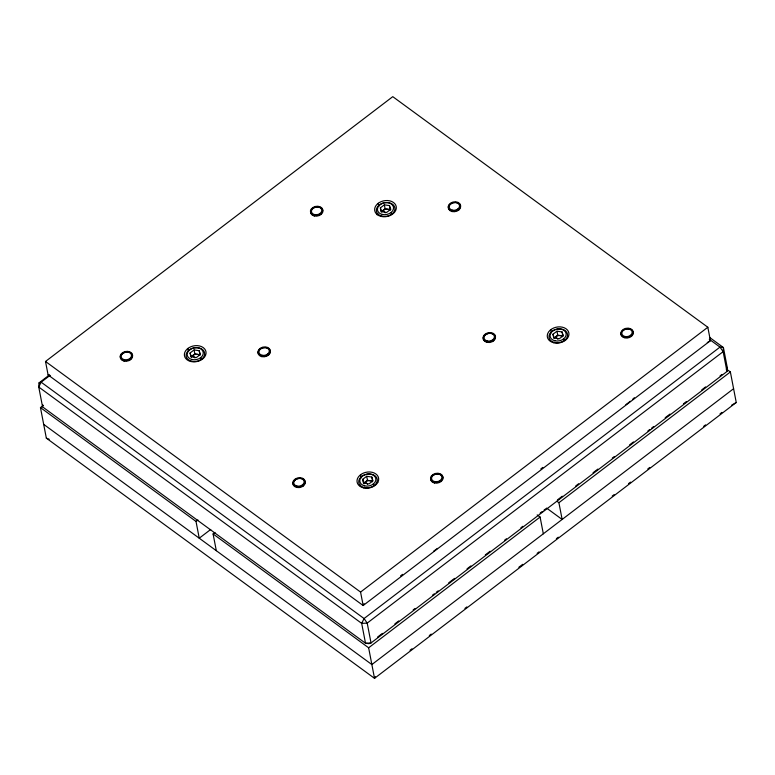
<?xml version="1.0" encoding="UTF-8"?>
<svg xmlns="http://www.w3.org/2000/svg" width="775" height="775" viewBox="0 0 775 775"><rect width="100%" height="100%" fill="white"/><g stroke="black" fill="none" stroke-linecap="round" stroke-linejoin="round"><path stroke-width="1.16" d="M49.6 374.829L39.021 382.898L38.75 387.025L42.577 406.875L365.509 643.24L368.91 643.667L371.031 642.95L726.969 371.516L727.231 367.389L723.414 347.529L709.755 337.532M42.577 406.875L42.712 404.812M726.282 369.326L727.231 367.389M364.134 603.657L363.155 605.527L48.098 374.935L45.512 361.47L392.77 96.662L707.827 327.253L710.413 340.709L363.155 605.527L360.569 592.071L45.512 361.47M375.4 676.662L374.519 678.338L46.335 438.137L40.455 407.592L43.332 405.403M49.794 375.575L41.133 382.172L39.021 382.898M190.108 352.964L194.079 349.932L199.204 350.707L200.338 354.504L196.356 357.546L191.241 356.771L190.108 352.964L190.689 355.987M380.37 207.874L384.352 204.833L389.467 205.608L390.6 209.415L386.628 212.447L381.513 211.672L380.37 207.874L381.145 211.895L385.127 208.862L390.242 209.628L389.467 205.608M190.882 356.984L194.854 353.952L199.969 354.727L199.204 350.707M210.742 529.441L199.243 538.208L196.017 521.449L197.935 519.986M216.312 550.696L213.086 533.946L214.995 532.483M362.729 479.308L366.711 476.276L371.826 477.051L372.959 480.858L368.987 483.891L363.872 483.116L362.729 479.308L363.504 483.338L367.486 480.297L372.601 481.072L371.826 477.051M553.001 334.219L556.973 331.187L562.098 331.952L563.231 335.759L559.25 338.791L554.135 338.026L553.001 334.219L553.583 337.232M553.776 338.239L557.748 335.207L562.863 335.972L562.098 331.952M360.569 592.071L707.827 327.253M400.627 575.825L402.554 574.362M540.863 468.885L542.791 467.422M377.57 637.069L382.375 633.398M394.882 623.865L398.728 620.93M413.162 609.925L415.09 608.452M432.402 595.248L434.329 593.786M436.248 592.313L438.175 590.85M448.754 582.781L454.528 578.382M467.034 568.84L470.88 565.905M485.315 554.9L490.12 551.238M504.554 540.233L506.472 538.761M520.907 527.756L522.825 526.293M540.146 513.089L542.074 511.616M543.992 510.153L545.92 508.681M557.458 499.885L562.272 496.213M575.738 485.944L578.625 483.745M593.059 472.74L597.864 469.069M612.298 458.064L614.217 456.601M629.61 444.86L633.456 441.924M647.89 430.919L649.808 429.457M651.736 427.984L653.664 426.521M665.202 417.715L670.017 414.053M683.482 403.775L686.369 401.576M701.762 389.844L705.608 386.909M720.043 375.904L721.961 374.432M726.475 369.103L730.37 371.952L736.25 402.496L374.519 678.338L368.638 647.793L540.097 517.041L537.182 514.91M546.578 508.071L562.137 519.453L558.911 502.704L730.37 371.952M733.596 388.701L371.864 664.553L43.681 424.351M410.052 650.235L411.98 648.772M429.302 635.558L431.229 634.086M464.923 608.394L466.85 606.922M518.833 567.281L522.679 564.345M537.123 553.34L539.042 551.868M556.373 538.654L558.3 537.182M612.211 496.078L614.129 494.605M628.573 483.6L630.501 482.127M647.822 468.914L649.75 467.451M703.661 426.337L705.579 424.865M720.023 413.86L721.951 412.387M707.284 342.54L710.413 340.709M731.552 405.238L736.25 402.496M379.401 204.9L380.07 204.678M189.129 350L189.807 349.767M552.023 331.254L552.701 331.022M361.76 476.344L362.429 476.121M48.098 374.935L50.259 375.768M46.335 438.137L49.242 439.27M122.837 353.39L122.295 353.574M450.866 203.854L450.323 204.038M623.488 330.198L622.955 330.382M313.1 208.301L312.567 208.485M485.731 334.645L485.189 334.829M260.594 348.953L260.061 349.137M433.225 475.298L432.683 475.482M295.459 479.744L294.926 479.919M709.28 339.247L720.004 347.103L723.143 351.656L726.969 371.516M556.963 501.28L558.911 502.704M40.455 407.592L196.017 521.449M213.086 533.946L368.638 647.793M630.501 335.333L631.296 336.486M457.87 208.988L458.674 210.141M492.735 339.77L493.53 340.932M320.114 213.425L320.908 214.588M440.229 480.432L441.023 481.585M267.608 354.078L268.402 355.241M302.473 484.869L303.267 486.032M129.842 358.525L130.636 359.677M555.762 336.718L557.845 339.179M383.141 210.374L385.223 212.834M365.49 481.817L367.582 484.278M192.868 355.473L194.951 357.934M563.532 338.956L564.529 340.399M390.91 212.612L391.898 214.055M373.269 484.046L374.257 485.499M200.638 357.701L201.636 359.154M556.973 331.187L557.748 335.207M550.822 329.646L551.422 332.795M540.097 517.041L543.323 533.801M384.352 204.833L385.127 208.862M378.2 203.302L378.801 206.441M366.711 476.276L367.486 480.297M360.549 474.746L361.16 477.884M194.079 349.932L194.854 353.952M187.928 348.401L188.528 351.54M191.628 356.955A4.689 3.429 -10.9 0 1 195.377 354.388A4.689 3.429 -10.9 0 1 199.795 355.425M364.056 483.852A4.689 3.429 -10.9 0 1 367.641 480.81A4.689 3.429 -10.9 0 1 372.417 481.769M554.522 338.2A4.689 3.429 -10.9 0 1 558.271 335.633A4.689 3.429 -10.9 0 1 562.689 336.679M377.086 214.791A10.947 8.002 -10.9 0 1 377.803 213.677M389.399 208.93A10.947 8.002 -10.9 0 1 390.92 209.124M359.774 485.663A10.947 8.002 -10.9 0 1 360.162 485.111M377.231 482.137A10.947 8.002 -10.9 0 1 377.764 482.534M562.02 335.275A10.947 8.002 -10.9 0 1 563.541 335.468M381.891 211.856A4.689 3.429 -10.9 0 1 385.65 209.289A4.689 3.429 -10.9 0 1 390.058 210.335M634.376 397.711A98.503 72.046 -10.9 0 1 632.758 399.144M630.259 401.256A98.503 72.046 -10.9 0 1 625.871 404.637M437.391 548.4A98.503 72.046 -10.9 0 1 433.787 551.025M723.414 347.529L723.143 351.656L367.205 623.09L361.683 623.381L38.75 387.025L41.133 382.172L364.066 618.537L367.205 623.09L371.031 642.95L365.509 643.24L361.683 623.381L364.066 618.537L720.004 347.103L723.414 347.529M623.391 330.14L623.342 330.111A6.258 4.582 -10.9 0 0 624.66 337.89A6.258 4.582 -10.9 0 0 633.291 332.359A6.258 4.582 -10.9 0 0 623.42 330.053M295.362 479.677L295.314 479.647A6.258 4.582 -10.9 0 0 296.631 487.427A6.258 4.582 -10.9 0 0 305.263 481.895A6.258 4.582 -10.9 0 0 295.391 479.599M434.397 482.99A6.258 4.582 -10.9 0 0 443.019 477.458A6.258 4.582 -10.9 0 0 433.147 475.153A6.258 4.582 -10.9 0 0 434.397 482.99M434.659 481.604A5.26 3.846 -10.9 0 0 441.905 476.964A5.26 3.846 -10.9 0 0 433.613 475.027A5.26 3.846 -10.9 0 0 434.659 481.604M296.893 486.051A5.26 3.846 -10.9 0 0 304.149 481.401A5.26 3.846 -10.9 0 0 295.856 479.463A5.26 3.846 -10.9 0 0 296.893 486.051M124.01 361.082A6.258 4.582 -10.9 0 0 132.632 355.551A6.258 4.582 -10.9 0 0 122.77 353.245A6.258 4.582 -10.9 0 0 124.01 361.082M124.271 359.697A5.26 3.846 -10.9 0 0 131.517 355.057A5.26 3.846 -10.9 0 0 123.225 353.119A5.26 3.846 -10.9 0 0 124.271 359.697M192.026 359.522A8.128 5.948 -10.9 0 0 203.234 352.344A8.128 5.948 -10.9 0 0 190.408 349.351A8.128 5.948 -10.9 0 0 192.026 359.522M191.696 361.257A9.387 6.859 -10.9 0 0 204.629 352.964A9.387 6.859 -10.9 0 0 189.827 349.506A9.387 6.859 -10.9 0 0 191.696 361.257M364.647 485.867A8.128 5.948 -10.9 0 0 375.856 478.688A8.128 5.948 -10.9 0 0 363.039 475.695A8.128 5.948 -10.9 0 0 364.647 485.867M364.318 487.601A9.387 6.859 -10.9 0 0 377.251 479.308A9.387 6.859 -10.9 0 0 362.458 475.86A9.387 6.859 -10.9 0 0 364.318 487.601M554.919 340.777A8.128 5.948 -10.9 0 0 566.128 333.589A8.128 5.948 -10.9 0 0 553.302 330.596A8.128 5.948 -10.9 0 0 554.919 340.777M554.59 342.502A9.387 6.859 -10.9 0 0 567.513 334.219A9.387 6.859 -10.9 0 0 552.72 330.76A9.387 6.859 -10.9 0 0 554.59 342.502M190.912 361.528A10.947 8.002 -10.9 0 0 206.005 351.86A10.947 8.002 -10.9 0 0 188.742 347.83A10.947 8.002 -10.9 0 0 190.912 361.528M381.184 216.428A10.947 8.002 -10.9 0 0 396.267 206.76A10.947 8.002 -10.9 0 0 379.014 202.73A10.947 8.002 -10.9 0 0 381.184 216.428M363.543 487.872A10.947 8.002 -10.9 0 0 378.626 478.204A10.947 8.002 -10.9 0 0 361.373 474.174A10.947 8.002 -10.9 0 0 363.543 487.872M553.805 342.773A10.947 8.002 -10.9 0 0 568.898 333.105A10.947 8.002 -10.9 0 0 551.635 329.075A10.947 8.002 -10.9 0 0 553.805 342.773M123.884 360.414A6.258 4.572 -10.9 0 0 132.506 354.882A6.258 4.572 -10.9 0 0 122.644 352.586A6.258 4.572 -10.9 0 0 123.884 360.414M261.64 355.967A6.258 4.572 -10.9 0 0 270.262 350.445A6.258 4.572 -10.9 0 0 260.4 348.14A6.258 4.572 -10.9 0 0 261.64 355.967M296.505 486.758A6.258 4.572 -10.9 0 0 305.127 481.227A6.258 4.572 -10.9 0 0 295.265 478.931A6.258 4.572 -10.9 0 0 296.505 486.758M434.271 482.312A6.258 4.572 -10.9 0 0 442.883 476.79A6.258 4.572 -10.9 0 0 433.022 474.484A6.258 4.572 -10.9 0 0 434.271 482.312M486.778 341.659A6.258 4.572 -10.9 0 0 495.399 336.137A6.258 4.572 -10.9 0 0 485.528 333.831A6.258 4.572 -10.9 0 0 486.778 341.659M624.534 337.222A6.258 4.572 -10.9 0 0 633.156 331.69A6.258 4.572 -10.9 0 0 623.294 329.394A6.258 4.572 -10.9 0 0 624.534 337.222M314.146 215.314A6.258 4.572 -10.9 0 0 322.768 209.792A6.258 4.572 -10.9 0 0 312.906 207.487A6.258 4.572 -10.9 0 0 314.146 215.314M451.912 210.868A6.258 4.572 -10.9 0 0 460.534 205.346A6.258 4.572 -10.9 0 0 450.672 203.04A6.258 4.572 -10.9 0 0 451.912 210.868M382.288 214.433A8.128 5.948 -10.9 0 0 393.497 207.245A8.128 5.948 -10.9 0 0 380.68 204.251A8.128 5.948 -10.9 0 0 382.288 214.433M381.959 216.157A9.387 6.859 -10.9 0 0 394.892 207.865A9.387 6.859 -10.9 0 0 380.099 204.416A9.387 6.859 -10.9 0 0 381.959 216.157M486.903 342.337A6.258 4.582 -10.9 0 0 495.525 336.805A6.258 4.582 -10.9 0 0 485.663 334.5A6.258 4.582 -10.9 0 0 486.903 342.337M487.165 340.952A5.26 3.846 -10.9 0 0 494.411 336.302A5.26 3.846 -10.9 0 0 486.119 334.374A5.26 3.846 -10.9 0 0 487.165 340.952M624.931 336.505A5.26 3.846 -10.9 0 0 632.177 331.865A5.26 3.846 -10.9 0 0 623.885 329.927A5.26 3.846 -10.9 0 0 624.931 336.505M314.272 215.983A6.258 4.582 -10.9 0 0 322.904 210.461A6.258 4.582 -10.9 0 0 313.032 208.155A6.258 4.582 -10.9 0 0 314.272 215.983M314.543 214.607A5.26 3.846 -10.9 0 0 321.79 209.957A5.26 3.846 -10.9 0 0 313.497 208.02A5.26 3.846 -10.9 0 0 314.543 214.607M452.038 211.546A6.258 4.582 -10.9 0 0 460.67 206.014A6.258 4.582 -10.9 0 0 450.798 203.709A6.258 4.582 -10.9 0 0 452.038 211.546M452.3 210.161A5.26 3.846 -10.9 0 0 459.546 205.52A5.26 3.846 -10.9 0 0 451.253 203.583A5.26 3.846 -10.9 0 0 452.3 210.161M261.766 356.645A6.258 4.582 -10.9 0 0 270.397 351.114A6.258 4.582 -10.9 0 0 260.526 348.808A6.258 4.582 -10.9 0 0 261.766 356.645M262.037 355.26A5.26 3.846 -10.9 0 0 269.283 350.61A5.26 3.846 -10.9 0 0 260.991 348.682A5.26 3.846 -10.9 0 0 262.037 355.26"/></g></svg>
